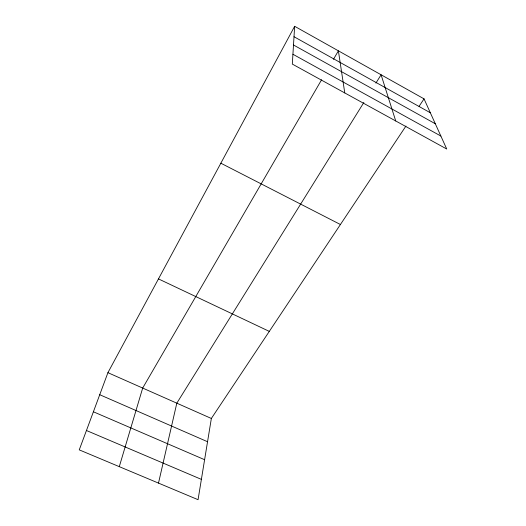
<?xml version="1.0" encoding="UTF-8"?>
<svg xmlns="http://www.w3.org/2000/svg" width="526" height="526" viewBox="0 0 526 526"><rect width="100%" height="100%" fill="white"/><g stroke="black" fill="none" stroke-linecap="round" stroke-linejoin="round"><path stroke-width="0.79" d="M294.652 26.3L292.318 64.087L446.745 149.029L424.041 98.862L294.652 26.3L107.922 372.671L79.255 449.868L198.059 499.7L211.353 418.466L405.947 126.049M158.497 483.105L176.815 403.179L363.854 102.491M119.284 466.661L142.684 388.063L321.596 79.774M333.477 59.3L338.389 50.831L344.767 92.938M375.919 83.088L381.094 74.777L395.73 120.967M419.064 106.337L424.041 98.862M86.448 430.498L201.386 479.377M93.398 411.779L204.601 459.704M99.736 394.717L207.546 441.728M107.922 372.671L211.353 418.466M158.471 278.905L269.299 331.387M220.848 163.198L340.427 224.51M292.923 54.257L440.873 136.05M293.495 44.986L435.311 123.761M294.008 36.721L430.334 112.768"/></g></svg>
